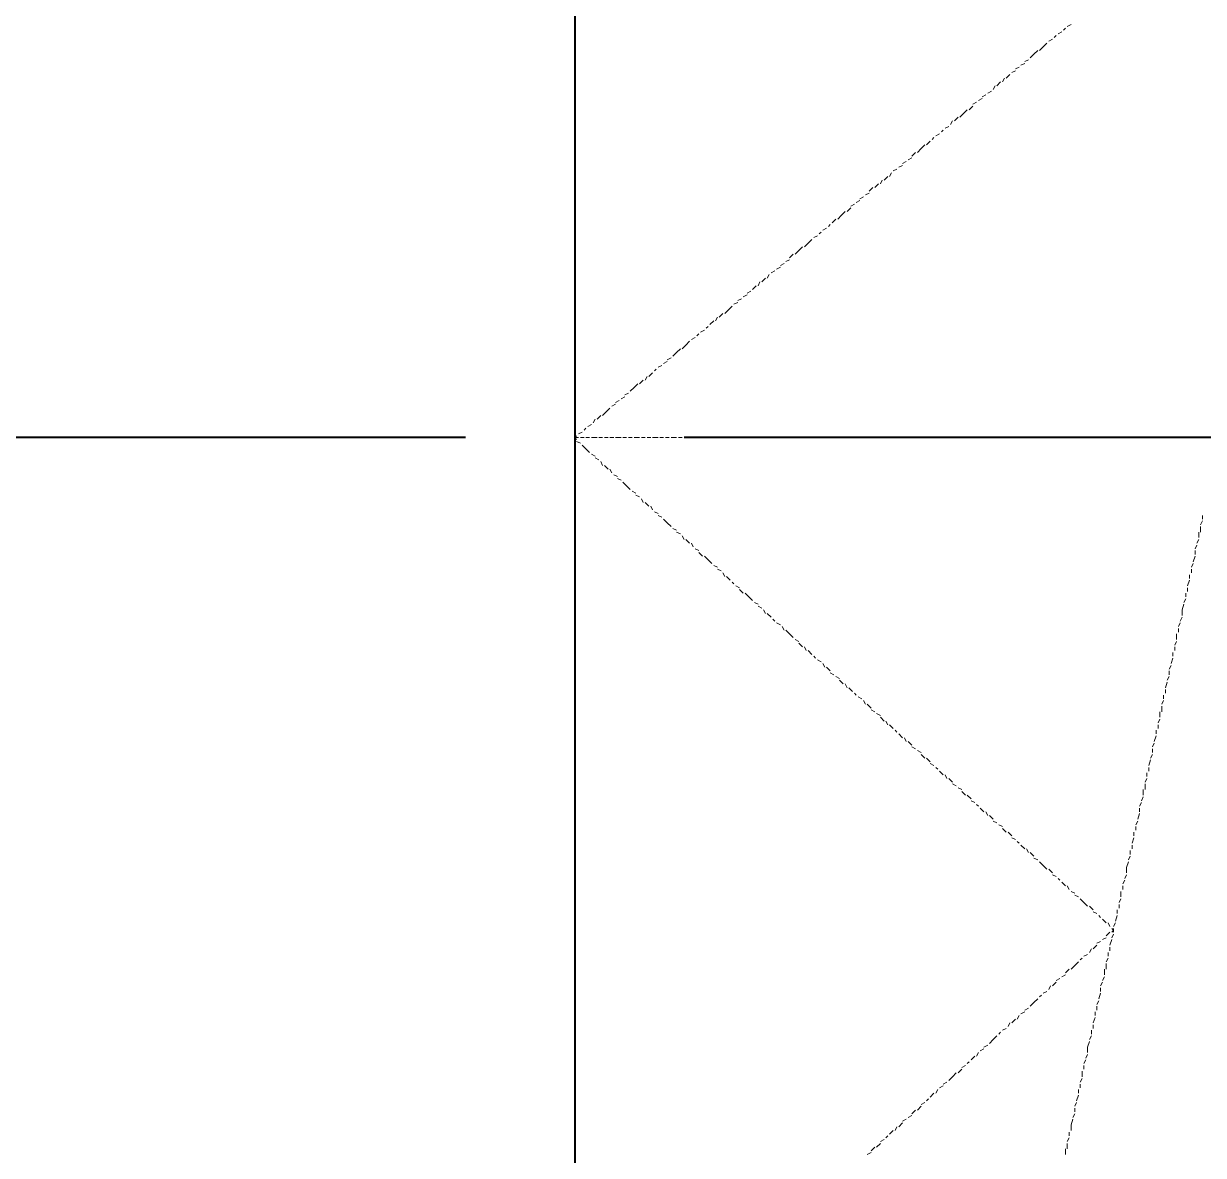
# Model space of a CAD drawing. Extents: x 8 to 21351, y 0 to 420.
# Drawn here: x 15835.71 to 15849.2, y 187.61 to 200.54 of the extents above; entities that cross this region are included whole.
import ezdxf

# ---------------------------------------------------------------- set-up
doc = ezdxf.new("R2010")
doc.units = 0

msp = doc.modelspace()

# ---------------------------------------------------------------- linework, layer by layer
at = {"color": 7, "lineweight": 40}
for p, q in [((15842.009, 262.065), (15842.009, 174.561)), ((15840.76, 195.813), (15813.244, 195.813)), ((15870.753, 195.813), (15843.258, 195.813))]:
    msp.add_line(p, q, dxfattribs=at)
at = {"color": 7, "lineweight": 5}
for p, q in [((15842.009, 200.533), (15842.009, 200.491)), ((15842.009, 200.47), (15842.009, 200.427)), ((15847.534, 200.427), (15847.576, 200.448)), ((15847.597, 200.47), (15847.618, 200.491)), ((15847.639, 200.512), (15847.682, 200.533)), ((15842.009, 200.406), (15842.009, 200.364)), ((15842.009, 200.343), (15842.009, 200.279)), ((15847.364, 200.279), (15847.407, 200.321)), ((15847.428, 200.343), (15847.47, 200.364)), ((15847.491, 200.385), (15847.512, 200.406)), ((15842.009, 200.258), (15842.009, 200.215)), ((15842.009, 200.194), (15842.009, 200.152)), ((15847.216, 200.152), (15847.258, 200.194)), ((15847.258, 200.194), (15847.301, 200.237)), ((15847.322, 200.237), (15847.364, 200.279)), ((15842.009, 200.131), (15842.009, 200.067)), ((15842.009, 200.046), (15842.009, 200.004)), ((15847.047, 200.025), (15847.089, 200.046)), ((15847.11, 200.067), (15847.153, 200.089)), ((15847.153, 200.11), (15847.195, 200.131)), ((15842.009, 199.983), (15842.009, 199.94)), ((15842.009, 199.919), (15842.009, 199.856)), ((15846.899, 199.877), (15846.92, 199.919)), ((15846.941, 199.919), (15846.983, 199.962)), ((15847.004, 199.983), (15847.047, 200.004)), ((15842.009, 199.834), (15842.009, 199.792)), ((15842.009, 199.771), (15842.009, 199.729)), ((15846.729, 199.75), (15846.772, 199.771)), ((15846.793, 199.792), (15846.814, 199.834)), ((15846.835, 199.834), (15846.877, 199.877)), ((15842.009, 199.708), (15842.009, 199.644)), ((15842.009, 199.623), (15842.009, 199.581)), ((15846.56, 199.623), (15846.602, 199.644)), ((15846.623, 199.665), (15846.666, 199.686)), ((15846.666, 199.708), (15846.708, 199.729)), ((15842.009, 199.559), (15842.009, 199.517)), ((15842.009, 199.496), (15842.009, 199.453)), ((15846.412, 199.475), (15846.454, 199.517)), ((15846.454, 199.517), (15846.496, 199.559)), ((15846.518, 199.559), (15846.56, 199.602)), ((15842.009, 199.432), (15842.009, 199.369)), ((15842.009, 199.348), (15842.009, 199.305)), ((15846.242, 199.348), (15846.285, 199.369)), ((15846.306, 199.39), (15846.327, 199.432)), ((15846.348, 199.432), (15846.391, 199.475)), ((15842.009, 199.284), (15842.009, 199.242)), ((15842.009, 199.221), (15842.009, 199.157)), ((15846.094, 199.221), (15846.115, 199.242)), ((15846.137, 199.263), (15846.179, 199.284)), ((15846.2, 199.305), (15846.221, 199.327)), ((15842.009, 199.136), (15842.009, 199.094)), ((15845.925, 199.072), (15845.967, 199.115)), ((15845.967, 199.115), (15846.01, 199.157)), ((15846.031, 199.157), (15846.073, 199.2)), ((15842.009, 199.072), (15842.009, 199.03)), ((15842.009, 199.009), (15842.009, 198.946)), ((15845.756, 198.946), (15845.798, 198.967)), ((15845.819, 198.988), (15845.861, 199.009)), ((15845.861, 199.03), (15845.904, 199.072)), ((15842.009, 198.924), (15842.009, 198.882)), ((15842.009, 198.861), (15842.009, 198.818)), ((15845.607, 198.797), (15845.629, 198.84)), ((15845.65, 198.861), (15845.692, 198.882)), ((15845.713, 198.903), (15845.756, 198.924)), ((15842.009, 198.797), (15842.009, 198.734)), ((15842.009, 198.734), (15842.009, 198.67)), ((15845.375, 198.628), (15845.417, 198.67)), ((15845.438, 198.67), (15845.48, 198.713)), ((15845.502, 198.713), (15845.523, 198.755)), ((15845.544, 198.755), (15845.586, 198.797)), ((15842.009, 198.649), (15842.009, 198.607)), ((15842.009, 198.586), (15842.009, 198.543)), ((15845.269, 198.543), (15845.311, 198.565)), ((15845.332, 198.586), (15845.375, 198.607)), ((15842.009, 198.522), (15842.009, 198.459)), ((15842.009, 198.438), (15842.009, 198.395)), ((15845.121, 198.395), (15845.163, 198.438)), ((15845.163, 198.459), (15845.205, 198.48)), ((15845.226, 198.501), (15845.269, 198.522)), ((15842.009, 198.374), (15842.009, 198.332)), ((15842.009, 198.31), (15842.009, 198.247)), ((15844.951, 198.268), (15844.994, 198.31)), ((15845.015, 198.31), (15845.057, 198.353)), ((15845.057, 198.353), (15845.099, 198.395)), ((15842.009, 198.226), (15842.009, 198.184)), ((15842.009, 198.162), (15842.009, 198.12)), ((15844.803, 198.141), (15844.824, 198.162)), ((15844.845, 198.184), (15844.888, 198.205)), ((15844.909, 198.226), (15844.93, 198.247)), ((15842.009, 198.099), (15842.009, 198.035)), ((15842.009, 198.014), (15842.009, 197.972)), ((15844.634, 197.993), (15844.676, 198.035)), ((15844.676, 198.035), (15844.718, 198.078)), ((15844.74, 198.099), (15844.782, 198.12)), ((15842.009, 197.951), (15842.009, 197.908)), ((15842.009, 197.887), (15842.009, 197.824)), ((15844.464, 197.866), (15844.507, 197.908)), ((15844.528, 197.908), (15844.57, 197.951)), ((15844.57, 197.951), (15844.613, 197.993)), ((15842.009, 197.824), (15842.009, 197.76)), ((15842.009, 197.739), (15842.009, 197.697)), ((15844.316, 197.739), (15844.359, 197.76)), ((15844.359, 197.781), (15844.401, 197.803)), ((15844.422, 197.824), (15844.464, 197.845)), ((15842.009, 197.675), (15842.009, 197.633)), ((15842.009, 197.612), (15842.009, 197.548)), ((15844.105, 197.548), (15844.126, 197.591)), ((15844.147, 197.591), (15844.189, 197.633)), ((15844.21, 197.633), (15844.232, 197.675)), ((15844.253, 197.697), (15844.295, 197.718)), ((15842.009, 197.527), (15842.009, 197.485)), ((15842.009, 197.464), (15842.009, 197.422)), ((15843.978, 197.464), (15844.02, 197.485)), ((15844.041, 197.506), (15844.083, 197.548)), ((15842.009, 197.4), (15842.009, 197.337)), ((15843.829, 197.337), (15843.872, 197.358)), ((15843.872, 197.379), (15843.914, 197.4)), ((15843.935, 197.422), (15843.978, 197.443)), ((15842.009, 197.316), (15842.009, 197.273)), ((15842.009, 197.252), (15842.009, 197.21)), ((15842.009, 197.189), (15842.009, 197.125)), ((15843.618, 197.146), (15843.639, 197.189)), ((15843.66, 197.189), (15843.702, 197.231)), ((15843.724, 197.231), (15843.766, 197.273)), ((15843.766, 197.273), (15843.808, 197.316)), ((15842.009, 197.104), (15842.009, 197.062)), ((15843.512, 197.062), (15843.533, 197.083)), ((15843.554, 197.104), (15843.597, 197.146)), ((15842.009, 197.041), (15842.009, 196.998)), ((15842.009, 196.977), (15842.009, 196.913)), ((15843.343, 196.935), (15843.385, 196.956)), ((15843.406, 196.977), (15843.427, 196.998)), ((15843.448, 197.019), (15843.491, 197.041)), ((15842.009, 196.913), (15842.009, 196.85)), ((15842.009, 196.829), (15842.009, 196.786)), ((15843.131, 196.744), (15843.173, 196.786)), ((15843.173, 196.786), (15843.216, 196.829)), ((15843.237, 196.829), (15843.279, 196.871)), ((15843.279, 196.871), (15843.321, 196.913)), ((15842.009, 196.765), (15842.009, 196.723)), ((15842.009, 196.702), (15842.009, 196.638)), ((15843.025, 196.66), (15843.067, 196.681)), ((15843.067, 196.702), (15843.11, 196.723)), ((15842.009, 196.617), (15842.009, 196.575)), ((15842.009, 196.554), (15842.009, 196.511)), ((15842.813, 196.469), (15842.835, 196.511)), ((15842.856, 196.511), (15842.898, 196.554)), ((15842.919, 196.575), (15842.94, 196.596)), ((15842.962, 196.617), (15843.004, 196.638)), ((15842.009, 196.49), (15842.009, 196.427)), ((15842.009, 196.405), (15842.009, 196.363)), ((15842.644, 196.342), (15842.686, 196.384)), ((15842.686, 196.384), (15842.729, 196.427)), ((15842.75, 196.427), (15842.792, 196.469)), ((15842.009, 196.342), (15842.009, 196.3)), ((15842.009, 196.279), (15842.009, 196.215)), ((15842.538, 196.257), (15842.581, 196.279)), ((15842.581, 196.3), (15842.623, 196.321)), ((15842.009, 196.194), (15842.009, 196.151)), ((15842.009, 196.13), (15842.009, 196.088)), ((15842.327, 196.067), (15842.369, 196.109)), ((15842.369, 196.109), (15842.411, 196.151)), ((15842.432, 196.173), (15842.475, 196.194)), ((15842.475, 196.215), (15842.517, 196.236)), ((15842.009, 196.067), (15842.009, 196.003)), ((15842.009, 196.003), (15842.009, 195.94)), ((15842.221, 195.982), (15842.242, 196.024)), ((15842.263, 196.024), (15842.305, 196.067)), ((15842.009, 195.919), (15842.009, 195.876)), ((15842.009, 195.855), (15842.009, 195.813)), ((15842.051, 195.855), (15842.094, 195.876)), ((15842.115, 195.898), (15842.136, 195.919)), ((15842.157, 195.94), (15842.2, 195.961)), ((15842.009, 195.813), (15842.03, 195.834)), ((15842.009, 195.813), (15842.051, 195.813)), ((15842.03, 195.792), (15842.009, 195.813)), ((15842.009, 195.792), (15842.009, 195.728)), ((15842.009, 195.707), (15842.009, 195.665)), ((15842.073, 195.749), (15842.03, 195.77)), ((15842.073, 195.813), (15842.115, 195.813)), ((15842.136, 195.686), (15842.094, 195.728)), ((15842.136, 195.813), (15842.178, 195.813)), ((15842.2, 195.813), (15842.263, 195.813)), ((15842.284, 195.813), (15842.327, 195.813)), ((15842.348, 195.813), (15842.39, 195.813)), ((15842.411, 195.813), (15842.454, 195.813)), ((15842.475, 195.813), (15842.538, 195.813)), ((15842.559, 195.813), (15842.602, 195.813)), ((15842.623, 195.813), (15842.665, 195.813)), ((15842.686, 195.813), (15842.75, 195.813)), ((15842.771, 195.813), (15842.813, 195.813)), ((15842.835, 195.813), (15842.877, 195.813)), ((15842.898, 195.813), (15842.962, 195.813)), ((15842.983, 195.813), (15843.025, 195.813)), ((15843.046, 195.813), (15843.089, 195.813)), ((15843.11, 195.813), (15843.173, 195.813)), ((15843.194, 195.813), (15843.237, 195.813)), ((15843.258, 195.813), (15843.3, 195.813)), ((15843.321, 195.813), (15843.364, 195.813)), ((15843.385, 195.813), (15843.448, 195.813)), ((15843.47, 195.813), (15843.512, 195.813)), ((15843.533, 195.813), (15843.575, 195.813)), ((15843.597, 195.813), (15843.66, 195.813)), ((15843.681, 195.813), (15843.724, 195.813)), ((15843.745, 195.813), (15843.787, 195.813)), ((15843.808, 195.813), (15843.872, 195.813)), ((15843.893, 195.813), (15843.935, 195.813)), ((15843.956, 195.813), (15843.999, 195.813)), ((15844.02, 195.813), (15844.083, 195.813)), ((15844.083, 195.813), (15844.147, 195.813)), ((15844.168, 195.813), (15844.21, 195.813)), ((15844.232, 195.813), (15844.274, 195.813)), ((15844.295, 195.813), (15844.359, 195.813)), ((15844.38, 195.813), (15844.422, 195.813)), ((15844.443, 195.813), (15844.486, 195.813)), ((15844.507, 195.813), (15844.57, 195.813)), ((15844.591, 195.813), (15844.634, 195.813)), ((15844.655, 195.813), (15844.697, 195.813)), ((15844.718, 195.813), (15844.782, 195.813)), ((15844.803, 195.813), (15844.845, 195.813)), ((15844.867, 195.813), (15844.909, 195.813)), ((15844.93, 195.813), (15844.994, 195.813)), ((15844.994, 195.813), (15845.057, 195.813)), ((15845.078, 195.813), (15845.121, 195.813)), ((15845.142, 195.813), (15845.184, 195.813)), ((15845.205, 195.813), (15845.269, 195.813)), ((15845.29, 195.813), (15845.332, 195.813)), ((15845.353, 195.813), (15845.396, 195.813)), ((15845.417, 195.813), (15845.48, 195.813)), ((15845.502, 195.813), (15845.544, 195.813)), ((15845.565, 195.813), (15845.607, 195.813)), ((15845.629, 195.813), (15845.692, 195.813)), ((15845.713, 195.813), (15845.756, 195.813)), ((15845.777, 195.813), (15845.819, 195.813)), ((15845.84, 195.813), (15845.904, 195.813)), ((15845.904, 195.813), (15845.967, 195.813)), ((15845.988, 195.813), (15846.031, 195.813)), ((15846.052, 195.813), (15846.094, 195.813)), ((15846.115, 195.813), (15846.179, 195.813)), ((15846.2, 195.813), (15846.242, 195.813)), ((15846.264, 195.813), (15846.306, 195.813)), ((15846.327, 195.813), (15846.391, 195.813)), ((15846.412, 195.813), (15846.454, 195.813)), ((15846.475, 195.813), (15846.518, 195.813)), ((15846.539, 195.813), (15846.602, 195.813)), ((15846.623, 195.813), (15846.666, 195.813)), ((15846.687, 195.813), (15846.729, 195.813)), ((15846.75, 195.813), (15846.814, 195.813)), ((15846.814, 195.813), (15846.877, 195.813)), ((15846.899, 195.813), (15846.941, 195.813)), ((15846.962, 195.813), (15847.004, 195.813)), ((15847.026, 195.813), (15847.089, 195.813)), ((15847.11, 195.813), (15847.153, 195.813)), ((15847.174, 195.813), (15847.216, 195.813)), ((15847.237, 195.813), (15847.301, 195.813)), ((15847.322, 195.813), (15847.364, 195.813)), ((15847.385, 195.813), (15847.428, 195.813)), ((15847.449, 195.813), (15847.512, 195.813)), ((15847.534, 195.813), (15847.576, 195.813)), ((15847.597, 195.813), (15847.639, 195.813)), ((15847.661, 195.813), (15847.724, 195.813)), ((15847.724, 195.813), (15847.788, 195.813)), ((15847.809, 195.813), (15847.851, 195.813)), ((15847.872, 195.813), (15847.915, 195.813)), ((15847.936, 195.813), (15847.999, 195.813)), ((15848.02, 195.813), (15848.063, 195.813)), ((15848.084, 195.813), (15848.126, 195.813)), ((15848.147, 195.813), (15848.211, 195.813)), ((15848.232, 195.813), (15848.274, 195.813)), ((15848.296, 195.813), (15848.338, 195.813)), ((15848.359, 195.813), (15848.423, 195.813)), ((15848.444, 195.813), (15848.486, 195.813)), ((15848.507, 195.813), (15848.55, 195.813)), ((15848.571, 195.813), (15848.634, 195.813)), ((15848.634, 195.813), (15848.698, 195.813)), ((15848.719, 195.813), (15848.761, 195.813)), ((15848.782, 195.813), (15848.825, 195.813)), ((15848.846, 195.813), (15848.909, 195.813)), ((15848.931, 195.813), (15848.973, 195.813)), ((15848.994, 195.813), (15849.036, 195.813)), ((15849.058, 195.813), (15849.121, 195.813)), ((15849.142, 195.813), (15849.185, 195.813)), ((15842.009, 195.643), (15842.009, 195.601)), ((15842.009, 195.58), (15842.009, 195.517)), ((15842.178, 195.643), (15842.136, 195.686)), ((15842.242, 195.601), (15842.2, 195.622)), ((15842.284, 195.559), (15842.242, 195.58)), ((15842.009, 195.495), (15842.009, 195.453)), ((15842.009, 195.432), (15842.009, 195.389)), ((15842.327, 195.495), (15842.305, 195.538)), ((15842.39, 195.453), (15842.348, 195.495)), ((15842.432, 195.411), (15842.411, 195.453)), ((15842.009, 195.368), (15842.009, 195.305)), ((15842.496, 195.368), (15842.454, 195.389)), ((15842.538, 195.326), (15842.496, 195.347)), ((15842.602, 195.262), (15842.559, 195.305)), ((15842.009, 195.284), (15842.009, 195.241)), ((15842.009, 195.22), (15842.009, 195.178)), ((15842.644, 195.22), (15842.602, 195.262)), ((15842.708, 195.178), (15842.665, 195.199)), ((15842.009, 195.157), (15842.009, 195.093)), ((15842.009, 195.093), (15842.009, 195.03)), ((15842.75, 195.136), (15842.708, 195.157)), ((15842.792, 195.072), (15842.771, 195.114)), ((15842.856, 195.03), (15842.813, 195.072)), ((15842.898, 194.987), (15842.877, 195.03)), ((15842.009, 195.008), (15842.009, 194.966)), ((15842.009, 194.945), (15842.009, 194.903)), ((15842.962, 194.945), (15842.919, 194.966)), ((15843.004, 194.903), (15842.962, 194.924)), ((15849.185, 194.924), (15849.185, 194.881)), ((15842.009, 194.881), (15842.009, 194.818)), ((15842.009, 194.797), (15842.009, 194.755)), ((15843.067, 194.839), (15843.025, 194.881)), ((15843.11, 194.797), (15843.067, 194.839)), ((15843.173, 194.755), (15843.131, 194.776)), ((15849.185, 194.86), (15849.163, 194.818)), ((15849.163, 194.797), (15849.163, 194.733)), ((15842.009, 194.733), (15842.009, 194.691)), ((15842.009, 194.67), (15842.009, 194.606)), ((15843.216, 194.712), (15843.173, 194.733)), ((15843.258, 194.649), (15843.237, 194.691)), ((15843.321, 194.606), (15843.279, 194.649)), ((15849.142, 194.649), (15849.121, 194.606)), ((15849.142, 194.733), (15849.142, 194.67)), ((15842.009, 194.585), (15842.009, 194.543)), ((15842.009, 194.522), (15842.009, 194.479)), ((15843.364, 194.564), (15843.343, 194.606)), ((15843.427, 194.522), (15843.385, 194.543)), ((15843.47, 194.458), (15843.427, 194.5)), ((15849.121, 194.585), (15849.1, 194.543)), ((15849.1, 194.522), (15849.1, 194.479)), ((15842.009, 194.458), (15842.009, 194.395)), ((15842.009, 194.374), (15842.009, 194.331)), ((15843.533, 194.416), (15843.491, 194.458)), ((15843.575, 194.374), (15843.533, 194.416)), ((15843.639, 194.331), (15843.597, 194.352)), ((15849.079, 194.374), (15849.058, 194.331)), ((15849.1, 194.458), (15849.079, 194.395)), ((15842.009, 194.31), (15842.009, 194.268)), ((15842.009, 194.246), (15842.009, 194.183)), ((15843.681, 194.289), (15843.639, 194.31)), ((15843.724, 194.225), (15843.702, 194.268)), ((15843.787, 194.183), (15843.745, 194.225)), ((15849.036, 194.246), (15849.036, 194.204)), ((15849.058, 194.31), (15849.058, 194.268)), ((15842.009, 194.183), (15842.009, 194.119)), ((15842.009, 194.098), (15842.009, 194.056)), ((15843.829, 194.141), (15843.808, 194.162)), ((15843.893, 194.098), (15843.851, 194.119)), ((15849.036, 194.183), (15849.015, 194.119)), ((15849.015, 194.098), (15849.015, 194.056)), ((15842.009, 194.035), (15842.009, 193.993)), ((15842.009, 193.971), (15842.009, 193.908)), ((15843.935, 194.035), (15843.893, 194.077)), ((15843.999, 193.993), (15843.956, 194.035)), ((15844.041, 193.95), (15843.999, 193.993)), ((15848.994, 193.971), (15848.973, 193.929)), ((15848.994, 194.035), (15848.994, 193.993)), ((15842.009, 193.887), (15842.009, 193.844)), ((15842.009, 193.823), (15842.009, 193.781)), ((15844.105, 193.908), (15844.062, 193.929)), ((15844.147, 193.865), (15844.105, 193.887)), ((15844.189, 193.802), (15844.168, 193.844)), ((15848.973, 193.908), (15848.952, 193.844)), ((15848.952, 193.844), (15848.952, 193.781)), ((15842.009, 193.76), (15842.009, 193.696)), ((15844.253, 193.76), (15844.21, 193.802)), ((15844.295, 193.717), (15844.274, 193.738)), ((15844.359, 193.675), (15844.316, 193.696)), ((15848.931, 193.696), (15848.909, 193.654)), ((15848.952, 193.76), (15848.931, 193.717)), ((15842.009, 193.675), (15842.009, 193.633)), ((15842.009, 193.611), (15842.009, 193.569)), ((15842.009, 193.548), (15842.009, 193.484)), ((15844.401, 193.611), (15844.38, 193.654)), ((15844.464, 193.569), (15844.422, 193.611)), ((15844.507, 193.527), (15844.464, 193.569)), ((15848.888, 193.569), (15848.888, 193.506)), ((15848.909, 193.633), (15848.909, 193.59)), ((15842.009, 193.463), (15842.009, 193.421)), ((15844.57, 193.484), (15844.528, 193.506)), ((15844.613, 193.421), (15844.57, 193.463)), ((15844.655, 193.379), (15844.634, 193.421)), ((15848.888, 193.484), (15848.867, 193.442)), ((15848.867, 193.421), (15848.867, 193.379)), ((15842.009, 193.4), (15842.009, 193.357)), ((15842.009, 193.336), (15842.009, 193.273)), ((15844.718, 193.336), (15844.676, 193.379)), ((15844.761, 193.294), (15844.74, 193.315)), ((15848.846, 193.294), (15848.825, 193.231)), ((15848.846, 193.357), (15848.846, 193.315)), ((15842.009, 193.273), (15842.009, 193.209)), ((15842.009, 193.188), (15842.009, 193.146)), ((15844.824, 193.252), (15844.782, 193.273)), ((15844.867, 193.188), (15844.845, 193.231)), ((15844.93, 193.146), (15844.888, 193.188)), ((15848.825, 193.209), (15848.804, 193.167)), ((15848.804, 193.146), (15848.804, 193.103)), ((15842.009, 193.125), (15842.009, 193.082)), ((15842.009, 193.061), (15842.009, 192.998)), ((15844.972, 193.103), (15844.93, 193.125)), ((15845.036, 193.061), (15844.994, 193.082)), ((15845.078, 192.998), (15845.036, 193.04)), ((15848.782, 193.019), (15848.761, 192.955)), ((15848.804, 193.082), (15848.782, 193.04)), ((15842.009, 192.976), (15842.009, 192.934)), ((15842.009, 192.913), (15842.009, 192.871)), ((15845.121, 192.955), (15845.099, 192.998)), ((15845.184, 192.913), (15845.142, 192.955)), ((15845.226, 192.871), (15845.205, 192.892)), ((15848.74, 192.871), (15848.74, 192.828)), ((15848.761, 192.934), (15848.761, 192.892)), ((15842.009, 192.85), (15842.009, 192.786)), ((15842.009, 192.765), (15842.009, 192.722)), ((15845.29, 192.828), (15845.248, 192.85)), ((15845.332, 192.765), (15845.311, 192.807)), ((15845.396, 192.722), (15845.353, 192.765)), ((15848.74, 192.807), (15848.719, 192.765)), ((15848.719, 192.744), (15848.719, 192.68)), ((15842.009, 192.701), (15842.009, 192.659)), ((15842.009, 192.638), (15842.009, 192.574)), ((15845.438, 192.68), (15845.396, 192.701)), ((15845.502, 192.638), (15845.459, 192.659)), ((15845.544, 192.574), (15845.502, 192.617)), ((15848.698, 192.68), (15848.698, 192.617)), ((15842.009, 192.553), (15842.009, 192.511)), ((15842.009, 192.49), (15842.009, 192.447)), ((15845.586, 192.532), (15845.565, 192.574)), ((15845.65, 192.49), (15845.607, 192.532)), ((15845.692, 192.447), (15845.671, 192.468)), ((15848.655, 192.468), (15848.655, 192.426)), ((15848.698, 192.595), (15848.677, 192.553)), ((15848.677, 192.532), (15848.677, 192.49)), ((15842.009, 192.426), (15842.009, 192.363)), ((15842.009, 192.363), (15842.009, 192.299)), ((15845.756, 192.384), (15845.713, 192.426)), ((15845.798, 192.341), (15845.777, 192.384)), ((15845.861, 192.299), (15845.819, 192.341)), ((15848.655, 192.405), (15848.634, 192.341)), ((15842.009, 192.278), (15842.009, 192.236)), ((15842.009, 192.214), (15842.009, 192.172)), ((15845.904, 192.257), (15845.861, 192.278)), ((15845.967, 192.214), (15845.925, 192.236)), ((15848.634, 192.32), (15848.613, 192.278)), ((15848.613, 192.257), (15848.613, 192.214)), ((15842.009, 192.151), (15842.009, 192.088)), ((15842.009, 192.066), (15842.009, 192.024)), ((15846.01, 192.151), (15845.967, 192.193)), ((15846.073, 192.109), (15846.031, 192.151)), ((15846.115, 192.066), (15846.073, 192.088)), ((15848.592, 192.13), (15848.571, 192.066)), ((15848.613, 192.193), (15848.592, 192.151)), ((15842.009, 192.003), (15842.009, 191.96)), ((15842.009, 191.939), (15842.009, 191.876)), ((15846.158, 192.024), (15846.137, 192.045)), ((15846.221, 191.96), (15846.179, 192.003)), ((15846.264, 191.918), (15846.242, 191.96)), ((15848.55, 191.982), (15848.55, 191.939)), ((15848.571, 192.045), (15848.571, 192.003)), ((15842.009, 191.855), (15842.009, 191.812)), ((15842.009, 191.791), (15842.009, 191.749)), ((15846.327, 191.876), (15846.285, 191.918)), ((15846.369, 191.833), (15846.327, 191.855)), ((15846.433, 191.791), (15846.391, 191.812)), ((15848.507, 191.791), (15848.507, 191.728)), ((15848.55, 191.918), (15848.528, 191.876)), ((15848.528, 191.855), (15848.528, 191.791)), ((15842.009, 191.728), (15842.009, 191.664)), ((15846.475, 191.728), (15846.433, 191.77)), ((15846.539, 191.685), (15846.496, 191.728)), ((15846.581, 191.643), (15846.539, 191.664)), ((15848.507, 191.707), (15848.486, 191.664)), ((15842.009, 191.643), (15842.009, 191.601)), ((15842.009, 191.579), (15842.009, 191.537)), ((15846.623, 191.601), (15846.602, 191.622)), ((15846.687, 191.537), (15846.645, 191.579)), ((15846.729, 191.495), (15846.708, 191.537)), ((15848.486, 191.643), (15848.465, 191.601)), ((15848.465, 191.579), (15848.465, 191.537)), ((15842.009, 191.516), (15842.009, 191.452)), ((15842.009, 191.452), (15842.009, 191.389)), ((15846.793, 191.452), (15846.75, 191.495)), ((15846.835, 191.41), (15846.793, 191.431)), ((15846.899, 191.368), (15846.856, 191.389)), ((15848.444, 191.431), (15848.423, 191.389)), ((15848.465, 191.516), (15848.444, 191.452)), ((15842.009, 191.368), (15842.009, 191.326)), ((15842.009, 191.304), (15842.009, 191.262)), ((15846.941, 191.304), (15846.899, 191.347)), ((15847.004, 191.262), (15846.962, 191.304)), ((15848.401, 191.304), (15848.401, 191.262)), ((15848.423, 191.368), (15848.423, 191.326)), ((15842.009, 191.241), (15842.009, 191.177)), ((15842.009, 191.156), (15842.009, 191.114)), ((15847.047, 191.22), (15847.004, 191.241)), ((15847.089, 191.177), (15847.068, 191.198)), ((15847.153, 191.114), (15847.11, 191.156)), ((15848.401, 191.241), (15848.38, 191.177)), ((15848.38, 191.156), (15848.38, 191.114)), ((15842.009, 191.093), (15842.009, 191.05)), ((15842.009, 191.029), (15842.009, 190.966)), ((15847.195, 191.071), (15847.174, 191.114)), ((15847.258, 191.029), (15847.216, 191.071)), ((15847.301, 190.987), (15847.258, 191.008)), ((15848.359, 191.029), (15848.338, 190.987)), ((15848.359, 191.093), (15848.359, 191.05)), ((15842.009, 190.945), (15842.009, 190.902)), ((15842.009, 190.881), (15842.009, 190.839)), ((15847.364, 190.923), (15847.322, 190.966)), ((15847.407, 190.881), (15847.364, 190.923)), ((15847.47, 190.839), (15847.428, 190.881)), ((15848.338, 190.966), (15848.317, 190.902)), ((15848.317, 190.902), (15848.317, 190.839)), ((15842.009, 190.817), (15842.009, 190.754)), ((15842.009, 190.733), (15842.009, 190.69)), ((15847.512, 190.796), (15847.47, 190.817)), ((15847.555, 190.754), (15847.534, 190.775)), ((15847.618, 190.69), (15847.576, 190.733)), ((15848.296, 190.754), (15848.274, 190.712)), ((15848.317, 190.817), (15848.296, 190.775)), ((15842.009, 190.669), (15842.009, 190.627)), ((15842.009, 190.606), (15842.009, 190.542)), ((15847.661, 190.648), (15847.639, 190.69)), ((15847.724, 190.606), (15847.682, 190.627)), ((15847.766, 190.564), (15847.724, 190.585)), ((15848.253, 190.627), (15848.253, 190.564)), ((15848.274, 190.69), (15848.274, 190.648)), ((15842.009, 190.542), (15842.009, 190.479)), ((15842.009, 190.458), (15842.009, 190.415)), ((15847.83, 190.5), (15847.788, 190.542)), ((15847.872, 190.458), (15847.83, 190.5)), ((15847.936, 190.415), (15847.893, 190.458)), ((15848.253, 190.542), (15848.232, 190.5)), ((15848.232, 190.479), (15848.232, 190.436)), ((15842.009, 190.394), (15842.009, 190.352)), ((15842.009, 190.331), (15842.009, 190.267)), ((15847.978, 190.373), (15847.936, 190.394)), ((15848.02, 190.331), (15847.999, 190.352)), ((15848.084, 190.267), (15848.042, 190.31)), ((15848.211, 190.352), (15848.19, 190.288)), ((15848.211, 190.415), (15848.211, 190.373)), ((15842.009, 190.246), (15842.009, 190.204)), ((15842.009, 190.183), (15842.009, 190.14)), ((15848.126, 190.225), (15848.105, 190.267)), ((15848.169, 190.183), (15848.147, 190.204)), ((15848.147, 190.161), (15848.169, 190.183)), ((15848.19, 190.267), (15848.169, 190.225)), ((15848.169, 190.204), (15848.169, 190.161)), ((15842.009, 190.119), (15842.009, 190.055)), ((15847.978, 190.034), (15848.02, 190.055)), ((15848.042, 190.077), (15848.084, 190.098)), ((15848.084, 190.119), (15848.126, 190.161)), ((15848.147, 190.077), (15848.126, 190.013)), ((15848.169, 190.14), (15848.147, 190.098)), ((15842.009, 190.034), (15842.009, 189.992)), ((15842.009, 189.971), (15842.009, 189.929)), ((15842.009, 189.907), (15842.009, 189.844)), ((15847.83, 189.886), (15847.872, 189.907)), ((15847.893, 189.929), (15847.915, 189.971)), ((15847.936, 189.971), (15847.978, 190.013)), ((15848.105, 189.929), (15848.105, 189.886)), ((15848.126, 189.992), (15848.126, 189.95)), ((15842.009, 189.823), (15842.009, 189.78)), ((15847.682, 189.738), (15847.724, 189.78)), ((15847.724, 189.78), (15847.766, 189.823)), ((15847.788, 189.844), (15847.809, 189.865)), ((15848.105, 189.865), (15848.084, 189.823)), ((15848.084, 189.802), (15848.084, 189.738)), ((15842.009, 189.759), (15842.009, 189.717)), ((15842.009, 189.696), (15842.009, 189.632)), ((15842.009, 189.632), (15842.009, 189.569)), ((15847.512, 189.611), (15847.555, 189.632)), ((15847.576, 189.653), (15847.618, 189.674)), ((15847.618, 189.696), (15847.661, 189.738)), ((15848.063, 189.653), (15848.042, 189.611)), ((15848.063, 189.738), (15848.063, 189.674)), ((15842.009, 189.548), (15842.009, 189.505)), ((15847.428, 189.505), (15847.449, 189.548)), ((15847.47, 189.548), (15847.512, 189.59)), ((15848.042, 189.59), (15848.02, 189.548)), ((15848.02, 189.526), (15848.02, 189.484)), ((15842.009, 189.484), (15842.009, 189.442)), ((15842.009, 189.421), (15842.009, 189.357)), ((15847.258, 189.357), (15847.301, 189.399)), ((15847.322, 189.421), (15847.343, 189.442)), ((15847.364, 189.463), (15847.407, 189.484)), ((15847.999, 189.378), (15847.978, 189.336)), ((15848.02, 189.463), (15847.999, 189.399)), ((15842.009, 189.336), (15842.009, 189.293)), ((15842.009, 189.272), (15842.009, 189.23)), ((15847.11, 189.23), (15847.153, 189.251)), ((15847.153, 189.272), (15847.195, 189.293)), ((15847.216, 189.315), (15847.258, 189.357)), ((15847.957, 189.251), (15847.957, 189.209)), ((15847.978, 189.315), (15847.978, 189.272)), ((15842.009, 189.209), (15842.009, 189.145)), ((15842.009, 189.124), (15842.009, 189.082)), ((15846.962, 189.082), (15846.983, 189.124)), ((15847.004, 189.124), (15847.047, 189.167)), ((15847.068, 189.167), (15847.089, 189.209)), ((15847.957, 189.188), (15847.936, 189.124)), ((15847.936, 189.103), (15847.936, 189.061)), ((15842.009, 189.061), (15842.009, 189.018)), ((15842.009, 188.997), (15842.009, 188.934)), ((15846.793, 188.934), (15846.835, 188.976)), ((15846.856, 188.997), (15846.877, 189.018)), ((15846.899, 189.04), (15846.941, 189.061)), ((15847.915, 188.976), (15847.893, 188.934)), ((15847.915, 189.04), (15847.915, 188.997)), ((15842.009, 188.912), (15842.009, 188.87)), ((15842.009, 188.849), (15842.009, 188.807)), ((15846.645, 188.807), (15846.687, 188.828)), ((15846.687, 188.849), (15846.729, 188.87)), ((15846.75, 188.891), (15846.793, 188.934)), ((15847.893, 188.912), (15847.872, 188.849)), ((15847.872, 188.849), (15847.872, 188.786)), ((15842.009, 188.786), (15842.009, 188.722)), ((15842.009, 188.722), (15842.009, 188.659)), ((15846.539, 188.701), (15846.581, 188.743)), ((15846.602, 188.743), (15846.623, 188.786)), ((15847.851, 188.701), (15847.83, 188.659)), ((15847.872, 188.764), (15847.851, 188.722)), ((15842.009, 188.637), (15842.009, 188.595)), ((15842.009, 188.574), (15842.009, 188.531)), ((15846.391, 188.553), (15846.433, 188.595)), ((15846.433, 188.616), (15846.475, 188.637)), ((15846.496, 188.659), (15846.518, 188.68)), ((15847.809, 188.574), (15847.809, 188.51)), ((15847.83, 188.637), (15847.83, 188.595)), ((15842.009, 188.51), (15842.009, 188.447)), ((15842.009, 188.426), (15842.009, 188.383)), ((15846.221, 188.426), (15846.264, 188.447)), ((15846.285, 188.468), (15846.327, 188.51)), ((15846.327, 188.51), (15846.369, 188.553)), ((15847.809, 188.489), (15847.788, 188.447)), ((15847.788, 188.426), (15847.788, 188.383)), ((15842.009, 188.362), (15842.009, 188.32)), ((15842.009, 188.299), (15842.009, 188.235)), ((15846.073, 188.277), (15846.115, 188.32)), ((15846.137, 188.32), (15846.158, 188.362)), ((15846.179, 188.383), (15846.221, 188.405)), ((15847.766, 188.299), (15847.745, 188.235)), ((15847.766, 188.362), (15847.766, 188.32)), ((15842.009, 188.214), (15842.009, 188.172)), ((15842.009, 188.15), (15842.009, 188.108)), ((15845.925, 188.129), (15845.967, 188.172)), ((15845.967, 188.193), (15846.01, 188.214)), ((15846.031, 188.235), (15846.052, 188.256)), ((15847.745, 188.214), (15847.724, 188.172)), ((15847.724, 188.15), (15847.724, 188.108)), ((15842.009, 188.087), (15842.009, 188.024)), ((15845.756, 188.002), (15845.798, 188.024)), ((15845.819, 188.045), (15845.861, 188.066)), ((15845.861, 188.087), (15845.904, 188.129)), ((15847.703, 188.024), (15847.682, 187.96)), ((15847.724, 188.087), (15847.703, 188.045)), ((15842.009, 188.002), (15842.009, 187.96)), ((15842.009, 187.939), (15842.009, 187.897)), ((15845.607, 187.854), (15845.65, 187.897)), ((15845.671, 187.897), (15845.692, 187.939)), ((15845.713, 187.939), (15845.756, 187.981)), ((15847.682, 187.96), (15847.682, 187.897)), ((15842.009, 187.875), (15842.009, 187.812)), ((15842.009, 187.812), (15842.009, 187.748)), ((15845.459, 187.706), (15845.502, 187.748)), ((15845.502, 187.769), (15845.544, 187.791)), ((15845.565, 187.812), (15845.586, 187.833)), ((15847.661, 187.812), (15847.639, 187.769)), ((15847.639, 187.748), (15847.639, 187.685)), ((15847.661, 187.875), (15847.661, 187.833)), ((15842.009, 187.727), (15842.009, 187.685)), ((15842.009, 187.664), (15842.009, 187.621)), ((15845.353, 187.621), (15845.396, 187.643)), ((15845.396, 187.664), (15845.438, 187.706)), ((15847.618, 187.685), (15847.618, 187.621))]:
    msp.add_line(p, q, dxfattribs=at)
at = {"lineweight": 25}
for p, q in [((15842.009, 200.406), (15842.009, 199.411)), ((15842.009, 197.908), (15842.009, 177.906))]:
    msp.add_line(p, q, dxfattribs=at)

doc.saveas('drawing.dxf')
